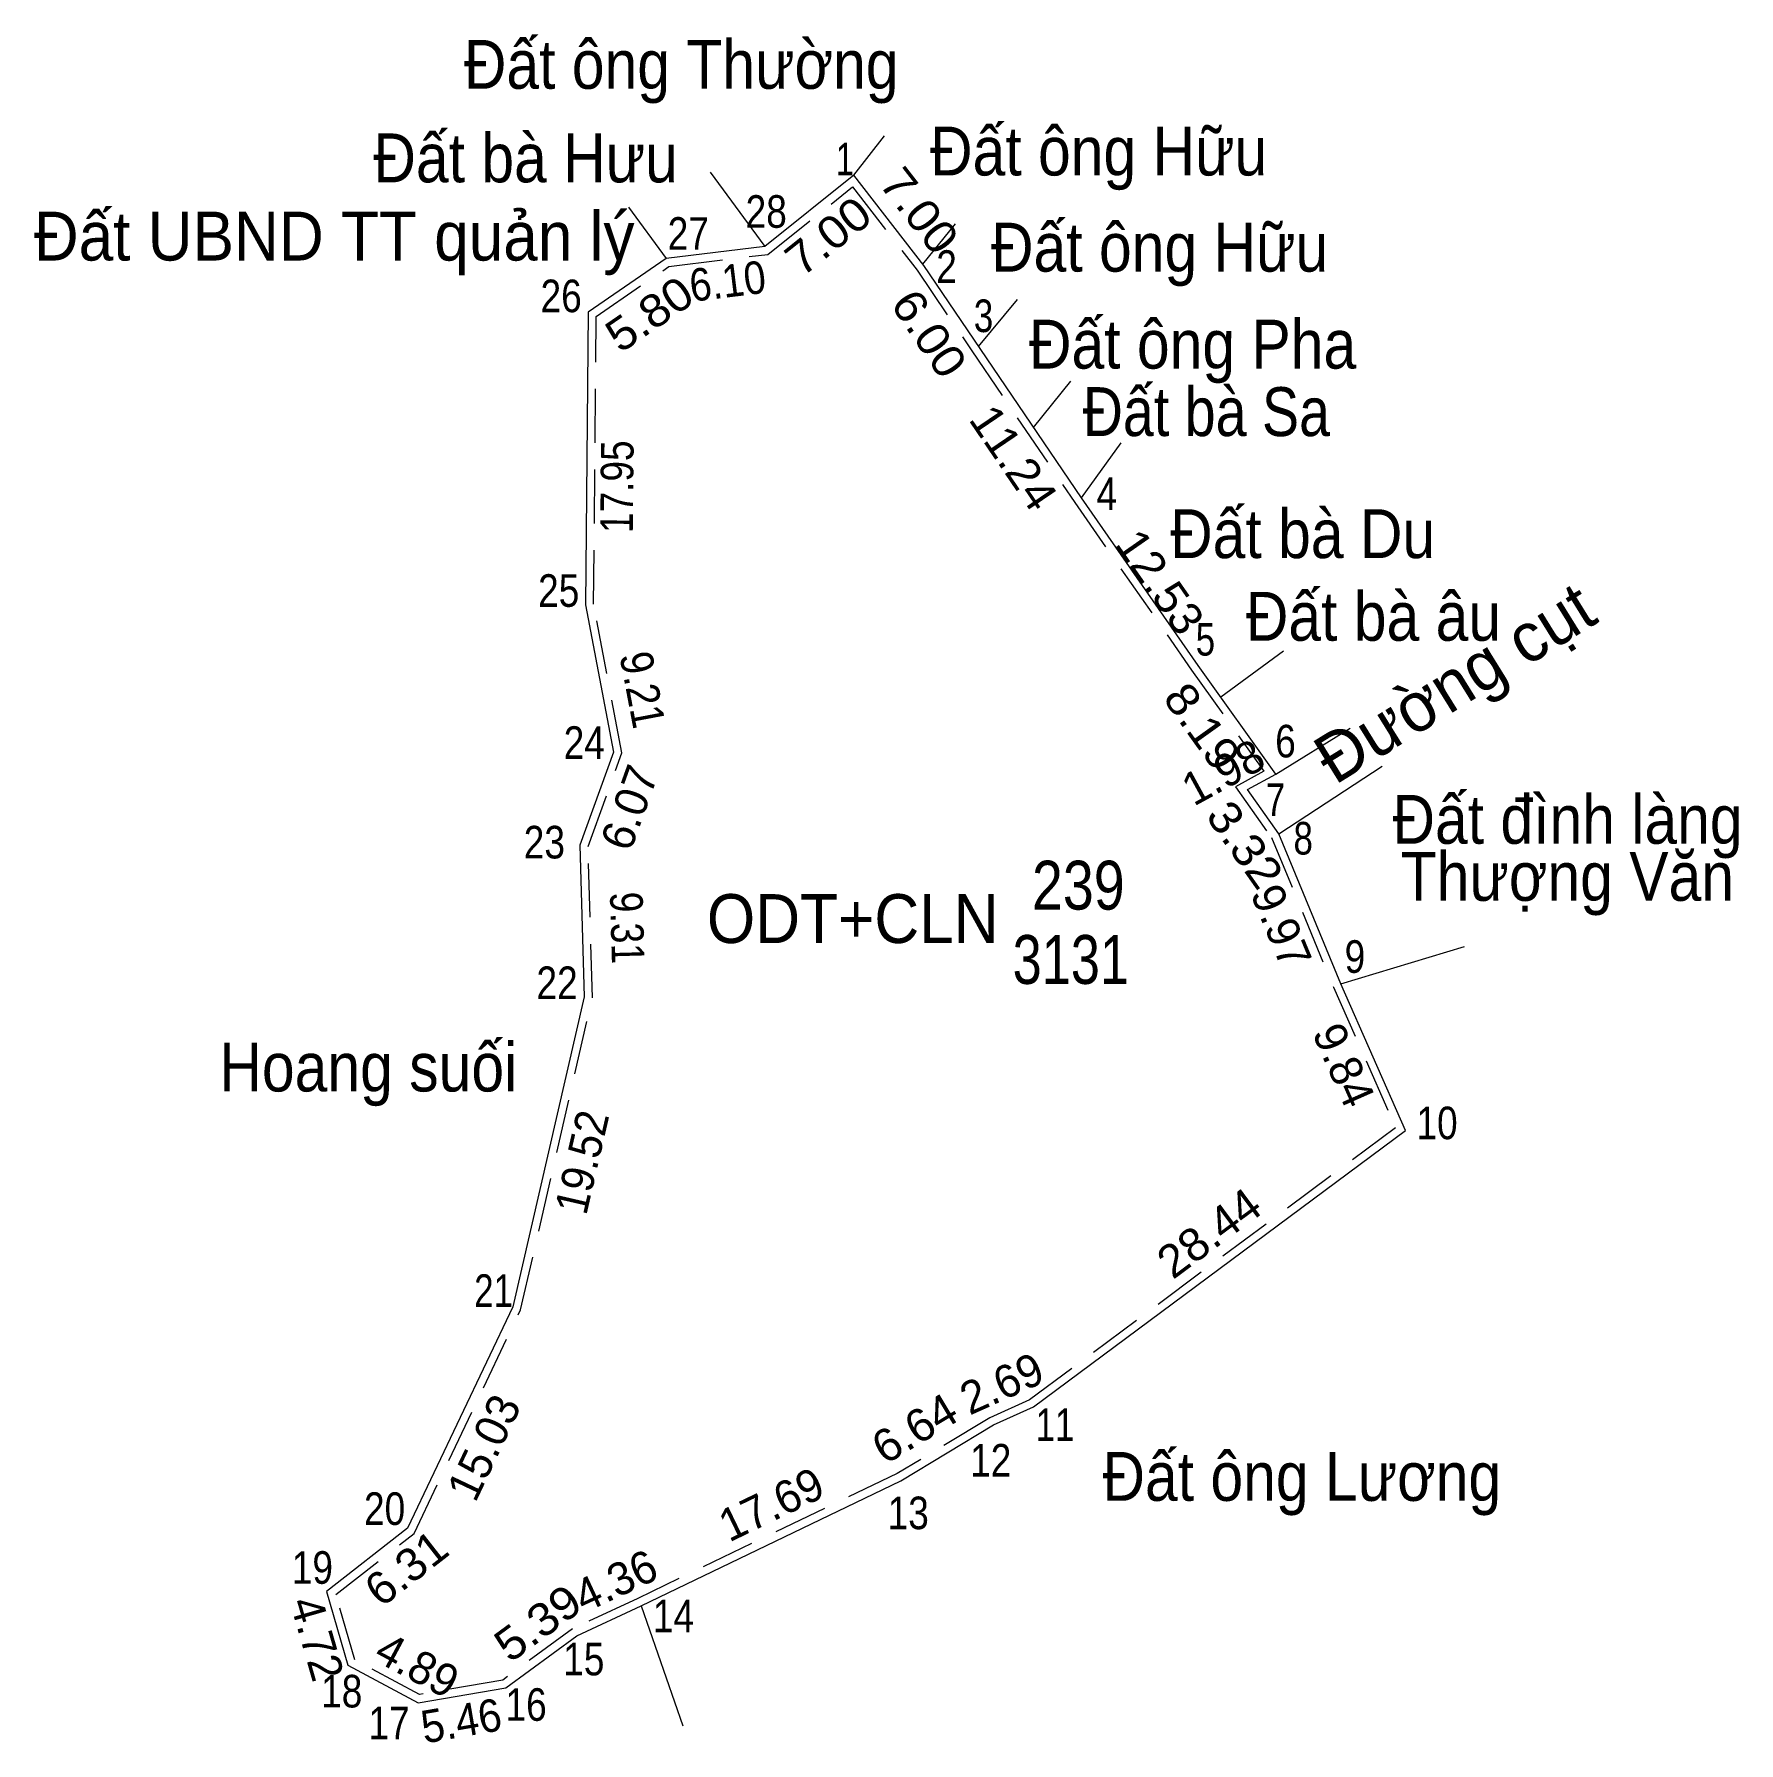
# Model space of a CAD drawing. Header units: metres. Extents: x 549272 to 551461, y 1838244 to 1839012.
# Drawn here: x 550999.3 to 551103.9, y 1838579.8 to 1838684.7 of the extents above; entities that cross this region are included whole.
import ezdxf
from ezdxf.enums import TextEntityAlignment as Align

# ---------------------------------------------------------------- set-up
doc = ezdxf.new("R2010")
doc.units = ezdxf.units.M
doc.header["$LTSCALE"] = 1.1
doc.linetypes.add('DOTTED', pattern=[1.5, 0.3, -1.2])
doc.linetypes.add('MEDIUM_DASHED', pattern=[4.5, 3, -1.5])
for name, color, linetype, lineweight in [('1', 7, 'DOTTED', 13), ('10', 7, 'Continuous', 13), ('16', 7, 'Continuous', 13)]:
    doc.layers.add(name, color=color, linetype=linetype, lineweight=lineweight)

msp = doc.modelspace()

# ---------------------------------------------------------------- linework, layer by layer
at = {"layer": '1', "linetype": 'MEDIUM_DASHED'}
msp.add_lwpolyline([(551049.52, 1838675.31), (551053.48, 1838670.2), (551056.84, 1838665.24), (551063.16, 1838655.94), (551070.32, 1838645.65), (551074.76, 1838639.45), (551073.02, 1838638.5), (551075.22, 1838635.38), (551079.02, 1838626.21), (551082.83, 1838617.57), (551060.38, 1838600.87), (551057.94, 1838599.78), (551052.25, 1838596.35), (551036.34, 1838588.69), (551032.34, 1838586.83), (551028.06, 1838583.68), (551022.96, 1838582.8), (551018.99, 1838584.93), (551017.83, 1838588.93), (551022.63, 1838592.68), (551029.16, 1838606.41), (551033.56, 1838625.55), (551033.3, 1838634.83), (551035.37, 1838640.58), (551033.64, 1838649.71), (551033.8, 1838667.36), (551038.26, 1838670.43), (551044.33, 1838671.17)], close=True, dxfattribs=at)
at = {"layer": '10'}
msp.add_lwpolyline([(551083.45, 1838617.41), (551079.48, 1838626.41), (551075.66, 1838635.62), (551073.75, 1838638.33), (551075.49, 1838639.28), (551070.73, 1838645.94), (551063.57, 1838656.22), (551053.89, 1838670.49), (551049.6, 1838676.02), (551044.13, 1838671.65), (551038.08, 1838670.91), (551033.3, 1838667.62), (551033.14, 1838649.67), (551034.85, 1838640.62), (551032.8, 1838634.91), (551033.06, 1838625.6), (551028.68, 1838606.58), (551022.23, 1838593), (551017.26, 1838589.12), (551018.57, 1838584.59), (551022.88, 1838582.28), (551028.26, 1838583.21), (551032.6, 1838586.4), (551036.55, 1838588.24), (551052.49, 1838595.91), (551058.17, 1838599.34), (551060.63, 1838600.44)], close=True, dxfattribs=at)
at = {"layer": '16'}
for p, q in [((551049.6, 1838676.02), (551051.48, 1838678.45)), ((551040.78, 1838676.21), (551044.13, 1838671.65)), ((551035.78, 1838674.07), (551038.08, 1838670.91)), ((551053.84, 1838670.56), (551055.84, 1838673.04)), ((551057.25, 1838665.52), (551059.64, 1838668.39)), ((551060.63, 1838660.55), (551062.92, 1838663.38)), ((551063.57, 1838656.22), (551065.99, 1838659.6)), ((551072.11, 1838644.01), (551075.96, 1838646.84)), ((551075.49, 1838639.28), (551080.04, 1838642.1)), ((551075.66, 1838635.62), (551082, 1838639.77)), ((551079.48, 1838626.41), (551087.06, 1838628.7)), ((551036.55, 1838588.24), (551039.1, 1838580.87))]:
    msp.add_line(p, q, dxfattribs=at)

# ---------------------------------------------------------------- texts
at = {"layer": '1'}
for s, width, p in [('Đất ông Thường', 0.9, (551039.01, 1838681.33)), ('Đất ông Hữu', 0.9, (551064.615, 1838676.01)), ('Đất bà Hưu', 0.9, (551029.465, 1838675.59)), ('Đất UBND TT quản lý', 0.95, (551017.72, 1838670.79)), ('Đất ông Hữu', 0.9, (551068.355, 1838670.11)), ('Đất ông Pha', 0.9, (551070.38, 1838664.16)), ('Đất bà Sa', 0.85, (551071.225, 1838660.02)), ('Đất bà Du', 0.9, (551077.13, 1838652.53)), ('Đất bà âu', 0.9, (551081.475, 1838647.46)), ('Đất đình làng', 0.9, (551093.38, 1838635)), ('239', 0.85, (551063.37, 1838630.96)), ('Thượng Văn', 0.9, (551093.37, 1838631.5)), ('3131', 0.8, (551062.91, 1838626.4)), ('Hoang suối', 0.9, (551019.815, 1838619.8)), ('Đất ông Lương', 0.9, (551077.08, 1838594.68))]:
    msp.add_text(s, height=3, dxfattribs=dict(at, width=width)).set_placement(p, align=Align.CENTER)
for s, height, width, p in [(' 1', 2, 0.75, (551049.61, 1838676.02)), (' 28', 2, 0.85, (551045.49, 1838672.8)), (' 27', 2, 0.85, (551040.71, 1838671.45)), (' 2', 2, 0.85, (551055.92, 1838669.42)), (' 26', 2, 0.85, (551032.91, 1838667.62)), (' 3', 2, 0.8, (551058.15, 1838666.4)), (' 4', 2, 0.85, (551065.75, 1838655.48)), (' 25', 2, 0.85, (551032.76, 1838649.54)), (' 5', 2, 0.8, (551071.76, 1838646.55)), (' 24', 2, 0.85, (551034.33, 1838640.21)), (' 6', 2, 0.85, (551076.71, 1838640.3)), (' 7', 2, 0.8, (551076.06, 1838636.71)), (' 23', 2, 0.85, (551031.88, 1838634.1)), (' 8', 2, 0.8, (551077.76, 1838634.34)), ('ODT+CLN', 3, 0.95, (551058.48, 1838628.91)), (' 9', 2, 0.85, (551080.97, 1838627.08)), (' 22', 2, 0.85, (551032.66, 1838625.47)), (' 10', 2, 0.85, (551086.64, 1838616.87)), (' 21', 2, 0.8, (551028.69, 1838606.58)), (' 11', 2, 0.8, (551063.13, 1838598.35)), (' 12', 2, 0.85, (551059.26, 1838596.17)), (' 20', 2, 0.85, (551022.08, 1838593.2)), (' 13', 2, 0.85, (551054.2, 1838592.94)), (' 19', 2, 0.85, (551017.65, 1838589.59)), (' 14', 2, 0.85, (551039.8, 1838586.62)), (' 15', 2, 0.85, (551034.3, 1838583.97)), (' 18', 2, 0.85, (551019.45, 1838582)), (' 16', 2, 0.85, (551030.76, 1838581.18)), (' 17', 2, 0.85, (551022.35, 1838580.05))]:
    msp.add_text(s, height=height, dxfattribs=dict(at, width=width)).set_placement(p, align=Align.RIGHT)
for s, rotation, width, p in [('7.00', 307.803, 1.1, (551052.83, 1838673.243)), ('7.00', 38.621, 1.1, (551048.651, 1838671.51)), ('6.10', 6.973, 0.9, (551041.974, 1838668.539)), ('5.80', 34.539, 1.1, (551037.623, 1838666.685)), ('6.00', 304.061, 1.1, (551053.396, 1838665.745)), ('11.24', 304.199, 1.05, (551058.57, 1838658.137)), ('17.95', 89.489, 0.85, (551036.066, 1838656.901)), ('12.53', 304.857, 1.05, (551067.563, 1838650.502)), ('9.21', 280.7, 0.9, (551035.654, 1838644.276)), ('8.19', 305.554, 1.1, (551070.161, 1838641.611)), ('3.32', 305.176, 1.1, (551072.775, 1838634.371)), ('9.31', 271.6, 0.85, (551034.701, 1838629.813)), ('19.52', 77.032, 0.95, (551033.895, 1838615.241)), ('28.44', 36.636, 1.05, (551071.988, 1838610.315)), ('6.64', 31.127, 1.05, (551053.843, 1838598.271)), ('6.31', 37.979, 1.05, (551022.76, 1838589.763)), ('5.39', 36.317, 1.1, (551030.808, 1838586.382)), ('5.46', 9.807, 0.95, (551025.685, 1838580.204))]:
    msp.add_text(s, height=2, rotation=rotation, dxfattribs=dict(at, width=width)).set_placement(p, align=Align.CENTER)
for s, height, rotation, p in [('Đường cụt', 3, 31.79, (551087.24, 1838643.614)), ('1.98', 2, 28.634, (551072.731, 1838638.517)), ('6.07', 2, 70.251, (551036.771, 1838636.887)), ('9.97', 2, 292.527, (551074.901, 1838629.553)), ('9.84', 2, 293.803, (551078.74, 1838621.019)), ('2.69', 2, 24.092, (551059.077, 1838600.969)), ('15.03', 2, 64.594, (551027.81, 1838597.531)), ('17.69', 2, 25.696, (551044.966, 1838593.566)), ('4.36', 2, 24.977, (551035.403, 1838588.867)), ('4.72', 2, 286.129, (551015.716, 1838585.958)), ('4.89', 2, 331.81, (551022.353, 1838583.715))]:
    msp.add_text(s, height=height, rotation=rotation, dxfattribs=at).set_placement(p, align=Align.CENTER)

doc.saveas('drawing.dxf')
